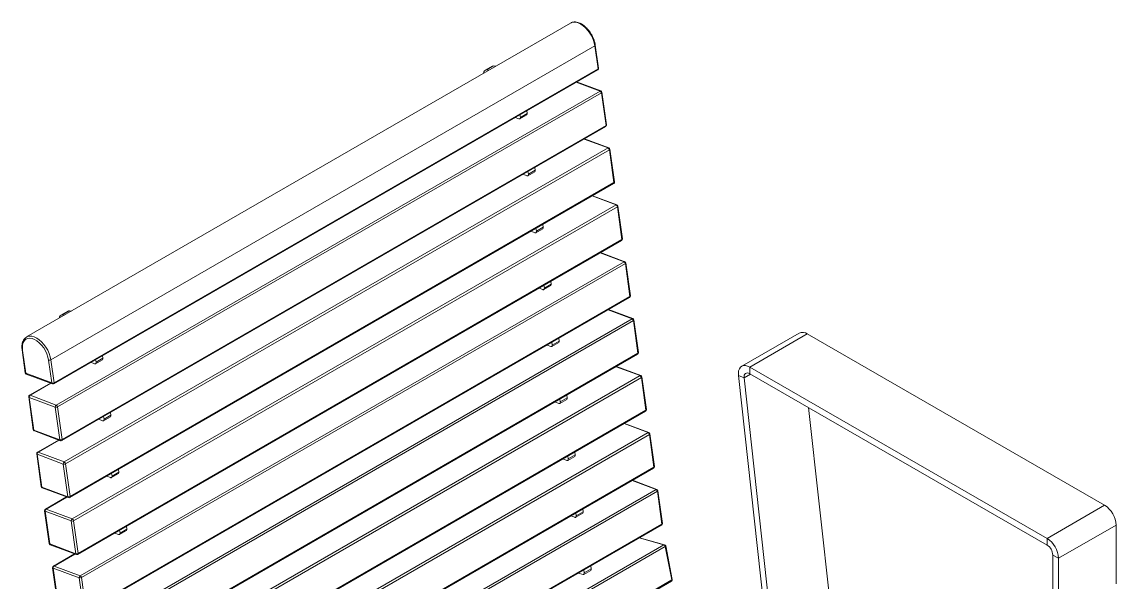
# Model space of a CAD drawing. Header units: millimetres. Extents: x 2717 to 8657, y -3129 to 1071.
# Drawn here: x 7954.9 to 8284.6, y -883.8 to -714.9 of the extents above; entities that cross this region are included whole.
import ezdxf

# ---------------------------------------------------------------- set-up
doc = ezdxf.new("R2010")
doc.units = ezdxf.units.MM

# ---------------------------------------------------------------- blocks, each defined once
blk = doc.blocks.new('izometria')
at = {"color": 7, "linetype": 'Continuous', "lineweight": 15}
for p, q in [((6017.68, 4350.73), (5683.22, 4157.65)), ((6017.99, 4350.89), (6017.68, 4350.73)), ((6032.63, 4336.65), (5698.17, 4143.57)), ((6034.6, 4322.64), (6032.63, 4336.65)), ((6034.89, 4323.04), (6032.93, 4337.05)), ((5699.94, 4128.95), (6034.4, 4322.03)), ((5700.14, 4129.56), (6034.6, 4322.64)), ((5969.43, 4324.1), (5965.19, 4321.65)), ((5970.52, 4324.32), (5966.28, 4321.87)), ((5967.52, 4321.78), (5966.28, 4321.87)), ((5971.77, 4324.23), (5970.52, 4324.32)), ((6035.87, 4308.9), (6021.17, 4314.39)), ((6036.34, 4308.96), (6021.42, 4314.53)), ((5701.41, 4115.82), (6035.87, 4308.9)), ((6036.69, 4307.76), (5702.22, 4114.68)), ((6039.51, 4287.64), (6036.69, 4307.76)), ((6039.8, 4288.03), (6036.98, 4308.16)), ((5986.56, 4291.8), (5990.81, 4294.25)), ((5986.86, 4292.71), (5986.62, 4294.44)), ((5986.86, 4292.71), (5991.1, 4295.16)), ((5991.1, 4295.16), (5990.86, 4296.89)), ((5704.85, 4093.95), (6039.31, 4287.03)), ((5705.05, 4094.55), (6039.51, 4287.64)), ((5983.58, 4292.69), (5986, 4291.79)), ((6040.78, 4273.9), (6026.08, 4279.39)), ((6041.25, 4273.96), (6026.33, 4279.53)), ((5706.32, 4080.81), (6040.78, 4273.9)), ((6041.6, 4272.76), (5707.14, 4079.68)), ((6044.42, 4252.63), (6041.6, 4272.76)), ((6044.72, 4253.03), (6041.89, 4273.16)), ((5991.48, 4256.8), (5995.72, 4259.25)), ((5991.77, 4257.71), (5991.53, 4259.44)), ((5991.77, 4257.71), (5996.01, 4260.16)), ((5996.01, 4260.16), (5995.77, 4261.89)), ((5709.96, 4059.55), (6044.42, 4252.63)), ((5988.49, 4257.69), (5990.91, 4256.79)), ((5709.76, 4058.95), (6044.22, 4252.03)), ((5711.23, 4045.81), (6045.69, 4238.89)), ((6045.69, 4238.89), (6030.99, 4244.39)), ((6046.16, 4238.96), (6031.24, 4244.53)), ((6046.51, 4237.76), (5712.05, 4044.68)), ((6049.33, 4217.63), (6046.51, 4237.76)), ((6049.63, 4218.03), (6046.8, 4238.16)), ((6000.92, 4225.16), (6000.68, 4226.89)), ((5993.41, 4222.69), (5995.82, 4221.79)), ((5996.39, 4221.8), (6000.63, 4224.25)), ((5996.68, 4222.71), (5996.44, 4224.44)), ((5996.68, 4222.71), (6000.92, 4225.16)), ((5714.67, 4023.95), (6049.14, 4217.03)), ((5714.87, 4024.55), (6049.33, 4217.63)), ((6050.6, 4203.89), (6035.9, 4209.39)), ((6051.07, 4203.96), (6036.15, 4209.53)), ((5716.14, 4010.81), (6050.6, 4203.89)), ((6051.42, 4202.76), (5716.96, 4009.68)), ((6054.24, 4182.63), (6051.42, 4202.76)), ((6054.54, 4183.03), (6051.71, 4203.16)), ((6005.84, 4190.16), (6005.59, 4191.89)), ((5998.32, 4187.69), (6000.73, 4186.79)), ((6001.3, 4186.8), (6005.54, 4189.25)), ((6001.59, 4187.71), (6001.35, 4189.44)), ((6001.59, 4187.71), (6005.84, 4190.16)), ((5719.59, 3988.95), (6054.05, 4182.03)), ((5719.78, 3989.55), (6054.24, 4182.63)), ((5708.51, 4173.47), (5704.26, 4171.02)), ((5709.6, 4173.7), (5705.36, 4171.25)), ((5710.84, 4173.6), (5709.6, 4173.7)), ((6055.51, 4168.89), (6040.81, 4174.39)), ((6055.99, 4168.95), (6041.06, 4174.53)), ((5706.6, 4171.15), (5705.36, 4171.25)), ((5721.05, 3975.81), (6055.51, 4168.89)), ((6056.33, 4167.76), (5721.87, 3974.68)), ((6059.16, 4147.63), (6056.33, 4167.76)), ((6059.45, 4148.03), (6056.63, 4168.16)), ((6158.3, 4160.08), (6122.94, 4139.67)), ((6127.94, 4139.18), (6163.29, 4159.59)), ((6163.29, 4159.59), (6346.07, 4054.21)), ((5683.22, 4157.65), (5683.34, 4157.72)), ((6003.23, 4152.69), (6005.64, 4151.79)), ((6006.21, 4151.8), (6010.45, 4154.25)), ((6006.5, 4152.71), (6006.26, 4154.44)), ((6006.5, 4152.71), (6010.75, 4155.16)), ((6010.75, 4155.16), (6010.5, 4156.89)), ((5680.47, 4149.68), (5682.43, 4135.66)), ((5680.75, 4149.41), (5682.72, 4135.39)), ((5724.5, 3953.95), (6058.96, 4147.03)), ((5724.69, 3954.55), (6059.16, 4147.63)), ((5730.18, 4144.53), (5729.94, 4146.27)), ((5698.73, 4129.41), (5696.77, 4143.42)), ((5698.17, 4143.57), (5700.14, 4129.56)), ((5722.66, 4142.07), (5725.08, 4141.16)), ((5725.64, 4141.18), (5729.88, 4143.63)), ((5725.94, 4142.09), (5725.69, 4143.82)), ((5725.94, 4142.09), (5730.18, 4144.53)), ((6060.42, 4133.89), (6045.72, 4139.39)), ((6060.9, 4133.95), (6045.97, 4139.53)), ((6127.94, 4139.18), (6310.72, 4033.8)), ((6127.94, 4139.18), (6127.94, 4135.09)), ((5682.72, 4135.39), (5698.73, 4129.41)), ((5683.07, 4134.86), (5699.09, 4128.88)), ((5725.96, 3940.81), (6060.42, 4133.89)), ((6061.24, 4132.76), (5726.78, 3939.68)), ((6064.07, 4112.63), (6061.24, 4132.76)), ((6064.36, 4113.03), (6061.54, 4133.16)), ((6141.6, 3946.88), (6120.93, 4133.95)), ((6124.44, 4132.48), (6120.93, 4133.95)), ((6124.44, 4132.48), (6128.45, 4134.8)), ((6146.24, 3935.1), (6124.44, 4132.48)), ((6127.94, 4135.09), (6310.72, 4029.71)), ((5698, 4129.29), (5685.01, 4121.79)), ((5698.22, 4129.21), (5685.39, 4121.8)), ((5684.52, 4120.79), (5687.35, 4100.66)), ((5700.82, 4114.53), (5684.8, 4120.52)), ((5684.8, 4120.52), (5687.63, 4100.39)), ((5685.39, 4121.8), (5701.41, 4115.82)), ((6011.12, 4116.8), (6015.36, 4119.25)), ((6011.42, 4117.71), (6011.17, 4119.44)), ((6011.42, 4117.71), (6015.66, 4120.16)), ((6015.66, 4120.16), (6015.42, 4121.89)), ((5703.64, 4094.41), (5700.82, 4114.53)), ((5702.22, 4114.68), (5705.05, 4094.55)), ((5729.41, 3918.95), (6063.87, 4112.03)), ((5729.61, 3919.55), (6064.07, 4112.63)), ((5735.09, 4109.53), (5734.85, 4111.26)), ((6008.14, 4117.69), (6010.56, 4116.79)), ((6183.55, 3937.77), (6164.06, 4114.27)), ((5727.57, 4107.06), (5729.99, 4106.16)), ((5730.55, 4106.18), (5734.8, 4108.63)), ((5730.85, 4107.08), (5730.6, 4108.82)), ((5730.85, 4107.08), (5735.09, 4109.53)), ((6065.34, 4098.89), (6050.63, 4104.38)), ((6065.81, 4098.95), (6050.89, 4104.53)), ((5687.63, 4100.39), (5703.64, 4094.41)), ((5687.99, 4099.86), (5704, 4093.88)), ((5766.2, 3926.21), (6065.34, 4098.89)), ((6066.15, 4097.76), (5767.6, 3925.4)), ((6068.98, 4077.63), (6066.15, 4097.76)), ((6069.27, 4078.03), (6066.45, 4098.16)), ((5702.91, 4094.29), (5689.92, 4086.79)), ((5703.13, 4094.2), (5690.3, 4086.8)), ((5689.43, 4085.79), (5692.26, 4065.66)), ((5705.73, 4079.53), (5689.72, 4085.52)), ((5689.72, 4085.52), (5692.54, 4065.39)), ((5690.3, 4086.8), (5706.32, 4080.81)), ((6016.03, 4081.8), (6020.28, 4084.25)), ((6016.33, 4082.71), (6016.08, 4084.44)), ((6016.33, 4082.71), (6020.57, 4085.16)), ((6020.57, 4085.16), (6020.33, 4086.89)), ((5708.56, 4059.41), (5705.73, 4079.53)), ((5707.14, 4079.68), (5709.96, 4059.55)), ((5786.45, 3914.53), (6068.98, 4077.63)), ((6013.05, 4082.69), (6015.47, 4081.79)), ((5732.48, 4072.06), (5734.9, 4071.16)), ((5735.46, 4071.18), (5739.71, 4073.62)), ((5735.76, 4072.08), (5735.52, 4073.81)), ((5735.76, 4072.08), (5740, 4074.53)), ((5740, 4074.53), (5739.76, 4076.26)), ((5786.88, 3914.29), (6068.78, 4077.02)), ((5692.54, 4065.39), (5708.56, 4059.41)), ((5692.9, 4064.86), (5708.91, 4058.88)), ((6070.25, 4063.89), (6055.55, 4069.38)), ((6070.72, 4063.95), (6055.8, 4069.53)), ((5707.82, 4059.29), (5694.83, 4051.79)), ((5708.04, 4059.2), (5695.21, 4051.8)), ((5799, 3907.3), (6070.25, 4063.89)), ((6071.07, 4062.76), (5800.39, 3906.5)), ((6073.89, 4042.63), (6071.07, 4062.76)), ((6074.18, 4043.03), (6071.36, 4063.15)), ((5694.34, 4050.78), (5697.17, 4030.66)), ((5710.64, 4044.53), (5694.63, 4050.52)), ((5694.63, 4050.52), (5697.45, 4030.39)), ((5695.21, 4051.8), (5711.23, 4045.81)), ((6025.48, 4050.16), (6025.24, 4051.89)), ((6310.72, 4033.8), (6346.07, 4054.21)), ((5713.47, 4024.41), (5710.64, 4044.53)), ((5712.05, 4044.68), (5714.87, 4024.55)), ((6017.96, 4047.69), (6020.38, 4046.79)), ((6020.94, 4046.8), (6025.19, 4049.25)), ((6021.24, 4047.71), (6021, 4049.44)), ((6021.24, 4047.71), (6025.48, 4050.16)), ((5737.39, 4037.06), (5739.81, 4036.16)), ((5740.38, 4036.17), (5744.62, 4038.62)), ((5740.67, 4037.08), (5740.43, 4038.81)), ((5740.67, 4037.08), (5744.91, 4039.53)), ((5744.91, 4039.53), (5744.67, 4041.26)), ((5819.25, 3895.63), (6073.89, 4042.63)), ((5819.67, 3895.38), (6073.69, 4042.02)), ((6317.79, 4021.55), (6353.15, 4041.96)), ((6353.15, 4041.96), (6353.17, 4005.88)), ((5697.45, 4030.39), (5713.47, 4024.41)), ((6075.05, 4029.86), (6059.9, 4034.06)), ((6075.49, 4029.93), (6060.13, 4034.19)), ((6310.72, 4029.71), (6310.72, 4033.8)), ((5697.81, 4029.86), (5713.82, 4023.88)), ((5712.73, 4024.29), (5699.75, 4016.79)), ((5712.95, 4024.2), (5700.12, 4016.8)), ((5830.9, 3888.91), (6075.05, 4029.86)), ((6075.91, 4028.77), (5832.27, 3888.12)), ((6079.99, 4008.24), (6075.91, 4028.77)), ((6080.29, 4008.62), (6076.2, 4029.16)), ((6317.79, 4021.55), (6314.26, 4023.59)), ((6314.26, 4023.59), (6314.28, 3987.51)), ((6030.41, 4015.06), (6030.15, 4016.89)), ((6317.79, 4021.55), (6317.81, 3985.47)), ((5699.26, 4015.78), (5702.08, 3995.66)), ((5715.56, 4009.53), (5699.54, 4015.51)), ((5699.54, 4015.51), (5702.36, 3995.39)), ((5700.12, 4016.8), (5716.14, 4010.81)), ((6022.49, 4012.46), (6025.39, 4011.66)), ((6025.87, 4011.7), (6030.11, 4014.15)), ((6026.16, 4012.61), (6025.91, 4014.44)), ((6026.16, 4012.61), (6030.41, 4015.06)), ((5718.38, 3989.4), (5715.56, 4009.53)), ((5716.96, 4009.68), (5719.78, 3989.55)), ((5852.11, 3876.68), (6079.99, 4008.24)), ((5852.6, 3876.4), (6079.81, 4007.56))]:
    blk.add_line(p, q, dxfattribs=at)
at = {"color": 7, "linetype": 'Continuous', "lineweight": 15, "flags": 128}
for points in [[(6032.63, 4336.65), (6032.23, 4338.6), (6031.58, 4340.59), (6030.7, 4342.56), (6029.61, 4344.44), (6028.35, 4346.19), (6026.95, 4347.75), (6025.46, 4349.07), (6023.93, 4350.11), (6022.39, 4350.84), (6020.9, 4351.24), (6019.51, 4351.3), (6018.25, 4351), (6017.99, 4350.89)], [(6036.69, 4307.76), (6036.81, 4307.85), (6036.9, 4307.94), (6036.96, 4308.03), (6036.98, 4308.13), (6036.98, 4308.16)], [(5986, 4291.79), (5986.2, 4291.74), (5986.38, 4291.74), (5986.55, 4291.79), (5986.68, 4291.9), (5986.78, 4292.05), (5986.85, 4292.24), (5986.87, 4292.46), (5986.86, 4292.71)], [(6039.51, 4287.64), (6039.63, 4287.72), (6039.73, 4287.81), (6039.79, 4287.91), (6039.81, 4288), (6039.8, 4288.03)], [(6041.6, 4272.76), (6041.72, 4272.84), (6041.81, 4272.94), (6041.87, 4273.03), (6041.89, 4273.12), (6041.89, 4273.16)], [(5990.91, 4256.79), (5991.11, 4256.74), (5991.3, 4256.74), (5991.46, 4256.79), (5991.59, 4256.9), (5991.7, 4257.05), (5991.76, 4257.24), (5991.79, 4257.46), (5991.77, 4257.71)], [(6044.42, 4252.63), (6044.55, 4252.72), (6044.64, 4252.81), (6044.7, 4252.91), (6044.72, 4253), (6044.72, 4253.03)], [(6046.51, 4237.76), (6046.63, 4237.84), (6046.73, 4237.94), (6046.78, 4238.03), (6046.8, 4238.12), (6046.8, 4238.16)], [(5995.82, 4221.79), (5996.02, 4221.74), (5996.21, 4221.74), (5996.37, 4221.79), (5996.51, 4221.9), (5996.61, 4222.05), (5996.67, 4222.24), (5996.7, 4222.46), (5996.68, 4222.71)], [(6049.33, 4217.63), (6049.46, 4217.72), (6049.55, 4217.81), (6049.61, 4217.9), (6049.63, 4218), (6049.63, 4218.03)], [(6051.42, 4202.76), (6051.54, 4202.84), (6051.64, 4202.93), (6051.7, 4203.03), (6051.72, 4203.12), (6051.71, 4203.16)], [(6000.73, 4186.79), (6000.93, 4186.74), (6001.12, 4186.74), (6001.28, 4186.79), (6001.42, 4186.9), (6001.52, 4187.05), (6001.58, 4187.24), (6001.61, 4187.46), (6001.59, 4187.71)], [(6054.24, 4182.63), (6054.37, 4182.72), (6054.46, 4182.81), (6054.52, 4182.9), (6054.54, 4183), (6054.54, 4183.03)], [(6056.33, 4167.76), (6056.46, 4167.84), (6056.55, 4167.93), (6056.61, 4168.03), (6056.63, 4168.12), (6056.63, 4168.16)], [(5683.34, 4157.72), (5683.78, 4157.92), (5685.05, 4158.21), (5686.44, 4158.16), (5687.93, 4157.76), (5689.47, 4157.03), (5691, 4155.99), (5692.49, 4154.67), (5693.88, 4153.11), (5695.15, 4151.36), (5696.24, 4149.48), (5697.12, 4147.51), (5697.77, 4145.52), (5698.17, 4143.57)], [(5696.77, 4143.42), (5696.37, 4145.32), (5695.72, 4147.26), (5694.82, 4149.17), (5693.73, 4150.98), (5692.46, 4152.64), (5691.06, 4154.09), (5689.59, 4155.28), (5688.09, 4156.16), (5686.61, 4156.71), (5685.21, 4156.91), (5683.92, 4156.76), (5682.81, 4156.25), (5681.89, 4155.41), (5681.21, 4154.26), (5680.78, 4152.84), (5680.63, 4151.21), (5680.75, 4149.41)], [(6005.64, 4151.79), (6005.84, 4151.74), (6006.03, 4151.74), (6006.19, 4151.79), (6006.33, 4151.9), (6006.43, 4152.05), (6006.5, 4152.24), (6006.52, 4152.46), (6006.5, 4152.71)], [(6059.16, 4147.63), (6059.28, 4147.72), (6059.37, 4147.81), (6059.43, 4147.9), (6059.45, 4148), (6059.45, 4148.03)], [(5725.08, 4141.16), (5725.28, 4141.11), (5725.46, 4141.11), (5725.62, 4141.17), (5725.76, 4141.27), (5725.86, 4141.42), (5725.93, 4141.61), (5725.95, 4141.84), (5725.94, 4142.09)], [(6120.93, 4133.95), (6120.88, 4135.53), (6121.08, 4136.94), (6121.52, 4138.14), (6122.2, 4139.09), (6123.08, 4139.74), (6124.13, 4140.09), (6125.32, 4140.11), (6126.6, 4139.8), (6127.94, 4139.18)], [(6061.24, 4132.76), (6061.37, 4132.84), (6061.46, 4132.93), (6061.52, 4133.03), (6061.54, 4133.12), (6061.54, 4133.16)], [(6124.44, 4132.48), (6124.42, 4133.36), (6124.55, 4134.14), (6124.84, 4134.77), (6125.28, 4135.23), (6125.83, 4135.5), (6126.48, 4135.57), (6127.19, 4135.43), (6127.94, 4135.09)], [(6010.56, 4116.79), (6010.76, 4116.74), (6010.94, 4116.74), (6011.1, 4116.79), (6011.24, 4116.9), (6011.34, 4117.05), (6011.41, 4117.24), (6011.43, 4117.46), (6011.42, 4117.71)], [(6064.07, 4112.63), (6064.19, 4112.72), (6064.29, 4112.81), (6064.34, 4112.9), (6064.36, 4113), (6064.36, 4113.03)], [(5729.99, 4106.16), (5730.19, 4106.11), (5730.37, 4106.11), (5730.54, 4106.17), (5730.67, 4106.27), (5730.77, 4106.42), (5730.84, 4106.61), (5730.86, 4106.84), (5730.85, 4107.08)], [(6066.15, 4097.76), (6066.28, 4097.84), (6066.37, 4097.93), (6066.43, 4098.03), (6066.45, 4098.12), (6066.45, 4098.16)], [(6015.47, 4081.79), (6015.67, 4081.73), (6015.85, 4081.74), (6016.02, 4081.79), (6016.15, 4081.89), (6016.25, 4082.04), (6016.32, 4082.24), (6016.34, 4082.46), (6016.33, 4082.71)], [(6068.98, 4077.63), (6069.1, 4077.72), (6069.2, 4077.81), (6069.25, 4077.9), (6069.27, 4078), (6069.27, 4078.03)], [(5734.9, 4071.16), (5735.1, 4071.11), (5735.28, 4071.11), (5735.45, 4071.17), (5735.58, 4071.27), (5735.69, 4071.42), (5735.75, 4071.61), (5735.77, 4071.84), (5735.76, 4072.08)], [(6071.07, 4062.76), (6071.19, 4062.84), (6071.28, 4062.93), (6071.34, 4063.03), (6071.36, 4063.12), (6071.36, 4063.15)], [(6020.38, 4046.79), (6020.58, 4046.73), (6020.76, 4046.74), (6020.93, 4046.79), (6021.06, 4046.89), (6021.17, 4047.04), (6021.23, 4047.23), (6021.25, 4047.46), (6021.24, 4047.71)], [(5739.81, 4036.16), (5740.01, 4036.11), (5740.2, 4036.11), (5740.36, 4036.17), (5740.49, 4036.27), (5740.6, 4036.42), (5740.66, 4036.61), (5740.69, 4036.83), (5740.67, 4037.08)], [(6073.89, 4042.63), (6074.02, 4042.71), (6074.11, 4042.81), (6074.17, 4042.9), (6074.19, 4042.99), (6074.18, 4043.03)], [(6075.91, 4028.77), (6076.03, 4028.86), (6076.13, 4028.94), (6076.19, 4029.03), (6076.21, 4029.12), (6076.2, 4029.16)], [(6025.39, 4011.66), (6025.57, 4011.63), (6025.74, 4011.65), (6025.89, 4011.71), (6026.01, 4011.82), (6026.1, 4011.97), (6026.16, 4012.16), (6026.18, 4012.37), (6026.16, 4012.61)], [(6079.99, 4008.24), (6080.12, 4008.32), (6080.21, 4008.41), (6080.27, 4008.49), (6080.29, 4008.58), (6080.29, 4008.62)]]:
    blk.add_lwpolyline(points, dxfattribs=at)
at = {"color": 7, "linetype": 'Continuous', "lineweight": 15}
for centre, radius, start, end in [((6032.47, 4337.08), 0.454, 290.5336, 356.6966), ((5966.24, 4319.82), 2.06, 88.72189, 179.17999), ((5970.33, 4322.49), 1.84, 84.06513, 119.3788), ((6033.9, 4322.9), 1, 299.99731, 7.98792), ((6034.03, 4322.48), 0.586, 309.1268, 14.9491), ((6034.44, 4323.06), 0.454, 290.52654, 356.74132), ((6036.17, 4308.44), 0.547, 71.60037, 123.27335), ((6035.21, 4307.56), 1.49, 7.8402, 63.78618), ((6035.99, 4308.02), 1, 7.98792, 69.5107), ((5990.28, 4294.93), 0.853, 307.96863, 16.10727), ((6038.81, 4287.9), 1, 299.99731, 7.98792), ((6038.96, 4287.48), 0.568, 307.96863, 16.10727), ((6041.08, 4273.44), 0.547, 71.60037, 123.27335), ((6040.12, 4272.56), 1.49, 7.8402, 63.78618), ((6040.9, 4273.02), 1, 7.98792, 69.5107), ((5995.19, 4259.92), 0.853, 307.96863, 16.10727), ((6043.73, 4252.89), 1, 299.99731, 7.98792), ((6043.88, 4252.48), 0.568, 307.96863, 16.10727), ((6045.99, 4238.44), 0.547, 71.60037, 123.27335), ((6045.03, 4237.56), 1.49, 7.8402, 63.78618), ((6045.81, 4238.02), 1, 7.98792, 69.5107), ((6000.1, 4224.92), 0.853, 307.96863, 16.10727), ((6048.64, 4217.89), 1, 299.99731, 7.98792), ((6048.79, 4217.48), 0.568, 307.96863, 16.10727), ((6050.9, 4203.44), 0.547, 71.60037, 123.27335), ((6049.94, 4202.55), 1.49, 7.8402, 63.78618), ((6050.72, 4203.02), 1, 7.98792, 69.5107), ((6005.02, 4189.92), 0.853, 307.96863, 16.10727), ((6053.55, 4182.89), 1, 299.99731, 7.98792), ((6053.7, 4182.48), 0.568, 307.96863, 16.10727), ((5709.41, 4171.86), 1.84, 84.06513, 119.3788), ((5705.31, 4169.19), 2.06, 88.72189, 179.17999), ((6055.81, 4168.44), 0.547, 71.60037, 123.27335), ((6054.85, 4167.55), 1.49, 7.8402, 63.78618), ((6055.64, 4168.02), 1, 7.98792, 69.5107), ((6160.37, 4155.58), 4.95, 53.93692, 114.80339), ((6009.93, 4154.92), 0.853, 307.96863, 16.10727), ((5680.83, 4149.78), 0.378, 195.30646, 257.54638), ((6058.46, 4147.89), 1, 299.99731, 7.98792), ((6058.61, 4147.47), 0.568, 307.96863, 16.10727), ((5697.29, 4145.19), 1.84, 253.47624, 298.56265), ((5729.36, 4144.3), 0.853, 307.96863, 16.10727), ((5683.42, 4135.8), 1, 187.98792, 249.5107), ((5682.8, 4135.76), 0.378, 195.3528, 257.54043), ((5683.33, 4135.42), 0.609, 182.47893, 245.60656), ((6060.72, 4133.43), 0.547, 71.60037, 123.27335), ((6059.76, 4132.55), 1.49, 7.8402, 63.78618), ((6060.55, 4133.02), 1, 7.98792, 69.5107), ((5699.26, 4131.17), 1.84, 253.47624, 298.56265), ((5699.34, 4129.43), 0.609, 182.47893, 245.60656), ((5699.44, 4129.82), 1, 249.5107, 299.99731), ((5699.59, 4129.4), 0.568, 307.96863, 16.10727), ((5685.51, 4120.93), 1, 119.99731, 187.98792), ((5684.89, 4120.89), 0.378, 195.3528, 257.54043), ((5686.14, 4120.68), 1.34, 123.90415, 187.13133), ((5685.21, 4121.41), 0.425, 65.03672, 117.68825), ((6014.84, 4119.92), 0.853, 307.96863, 16.10727), ((5702.16, 4114.7), 1.34, 123.90415, 187.13133), ((5701.34, 4116.3), 1.84, 253.47624, 298.56265), ((5700.75, 4114.48), 1.49, 7.8402, 63.78618), ((6063.37, 4112.89), 1, 299.99731, 7.98792), ((6063.52, 4112.47), 0.568, 307.96863, 16.10727), ((5734.27, 4109.3), 0.853, 307.96863, 16.10727), ((5688.34, 4100.8), 1, 187.98792, 249.5107), ((5687.71, 4100.76), 0.378, 195.3528, 257.54043), ((5688.24, 4100.42), 0.609, 182.47893, 245.60656), ((6065.64, 4098.43), 0.547, 71.60037, 123.27335), ((6064.68, 4097.55), 1.49, 7.8402, 63.78618), ((6065.46, 4098.02), 1, 7.98792, 69.5107), ((5704.17, 4096.17), 1.84, 253.47624, 298.56265), ((5704.25, 4094.43), 0.609, 182.47893, 245.60656), ((5704.35, 4094.82), 1, 249.5107, 299.99731), ((5704.48, 4094.4), 0.586, 309.1268, 14.9491), ((5690.42, 4085.92), 1, 119.99731, 187.98792), ((5689.8, 4085.89), 0.378, 195.3528, 257.54043), ((5691.05, 4085.68), 1.34, 123.90415, 187.13133), ((5690.12, 4086.41), 0.425, 65.03672, 117.68825), ((6019.75, 4084.92), 0.853, 307.96863, 16.10727), ((5707.07, 4079.7), 1.34, 123.90415, 187.13133), ((5706.26, 4081.3), 1.84, 253.47624, 298.56265), ((5705.66, 4079.48), 1.49, 7.8402, 63.78618), ((6068.28, 4077.89), 1, 299.99731, 7.98792), ((6068.43, 4077.47), 0.568, 307.96863, 16.10727), ((5739.18, 4074.3), 0.853, 307.96863, 16.10727), ((5693.25, 4065.8), 1, 187.98792, 249.5107), ((5692.62, 4065.76), 0.378, 195.3528, 257.54043), ((5693.15, 4065.42), 0.609, 182.47893, 245.60656), ((6070.55, 4063.43), 0.547, 71.60037, 123.27335), ((6070.37, 4063.02), 1, 7.98792, 69.5107), ((5709.08, 4061.17), 1.84, 253.47624, 298.56265), ((5709.17, 4059.43), 0.609, 182.47893, 245.60656), ((5709.26, 4059.81), 1, 249.5107, 299.99731), ((5709.39, 4059.4), 0.586, 309.1268, 14.9491), ((6069.59, 4062.55), 1.49, 7.8402, 63.78618), ((5695.33, 4050.92), 1, 119.99731, 187.98792), ((5694.71, 4050.88), 0.378, 195.3528, 257.54043), ((5695.96, 4050.68), 1.34, 123.90415, 187.13133), ((5695.03, 4051.41), 0.425, 65.03672, 117.68825), ((6337.8, 4041.26), 15.37, 2.62734, 57.41641), ((5711.98, 4044.7), 1.34, 123.90415, 187.13133), ((5711.17, 4046.3), 1.84, 253.47624, 298.56265), ((5710.57, 4044.48), 1.49, 7.8402, 63.78618), ((6024.66, 4049.92), 0.853, 307.96863, 16.10727), ((5744.09, 4039.3), 0.853, 307.96863, 16.10727), ((6073.19, 4042.89), 1, 299.99731, 7.98792), ((6073.34, 4042.47), 0.568, 307.96863, 16.10727), ((5698.16, 4030.8), 1, 187.98792, 249.5107), ((5697.53, 4030.76), 0.378, 195.3528, 257.54043), ((5698.06, 4030.42), 0.609, 182.47893, 245.60656), ((6302.44, 4020.85), 15.37, 2.62734, 57.41641), ((5713.99, 4026.17), 1.84, 253.47624, 298.56265), ((5714.08, 4024.43), 0.609, 182.47893, 245.60656), ((5714.18, 4024.81), 1, 249.5107, 299.99731), ((5714.31, 4024.4), 0.586, 309.1268, 14.9491), ((6075.35, 4029.38), 0.568, 75.65103, 122.39093), ((6074.49, 4028.52), 1.44, 9.89172, 67.15385), ((6075.22, 4028.96), 1, 11.25183, 74.48658), ((6306.58, 4023.24), 7.68, 2.62734, 57.41641), ((5699.94, 4016.41), 0.425, 65.03672, 117.68825), ((5700.25, 4015.92), 1, 119.99731, 187.98792), ((5699.62, 4015.88), 0.378, 195.3528, 257.54043), ((5700.87, 4015.68), 1.34, 123.90415, 187.13133), ((5716.89, 4009.7), 1.34, 123.90415, 187.13133), ((5715.48, 4009.47), 1.49, 7.8402, 63.78618), ((6029.6, 4014.82), 0.845, 307.60262, 16.47329), ((5716.08, 4011.29), 1.84, 253.47624, 298.56265), ((6079.31, 4008.43), 1, 299.99731, 11.25183), ((6079.43, 4008.03), 0.601, 309.09031, 20.38546)]:
    blk.add_arc(centre, radius, start, end, dxfattribs=at)
for points, knots in [([(6032.93, 4337.05), (6032.88, 4337.37), (6032.73, 4338.27), (6032.32, 4339.81), (6031.63, 4341.64), (6030.75, 4343.42), (6029.7, 4345.12), (6028.51, 4346.68), (6027.21, 4348.08), (6025.82, 4349.28), (6024.37, 4350.24), (6022.89, 4350.94), (6021.42, 4351.36), (6020.01, 4351.44), (6018.87, 4351.29), (6018.27, 4350.99), (6018.06, 4350.88)], [0, 0, 0, 0, 0.040543, 0.117075, 0.193476, 0.269767, 0.346032, 0.422354, 0.498813, 0.57551, 0.65253, 0.729898, 0.807388, 0.884233, 0.95937, 1, 1, 1, 1]), ([(5683.38, 4157.7), (5683.28, 4157.66), (5682.8, 4157.46), (5682.1, 4156.81), (5681.32, 4155.81), (5680.76, 4154.56), (5680.41, 4153.13), (5680.3, 4151.56), (5680.37, 4150.38), (5680.46, 4149.75), (5680.47, 4149.68)], [0, 0, 0, 0, 0.039998, 0.193283, 0.346226, 0.501787, 0.66142, 0.824297, 0.980848, 1, 1, 1, 1])]:
    blk.add_open_spline(points, degree=3, knots=knots, dxfattribs=at)

msp = doc.modelspace()

# ---------------------------------------------------------------- block references
at = {"xscale": 0.4899999999999999, "yscale": 0.4899999999999999, "zscale": 0.4899999999999999}
msp.add_blockref('izometria', (5171.51, -2847.14), dxfattribs=at)

doc.saveas('drawing.dxf')
